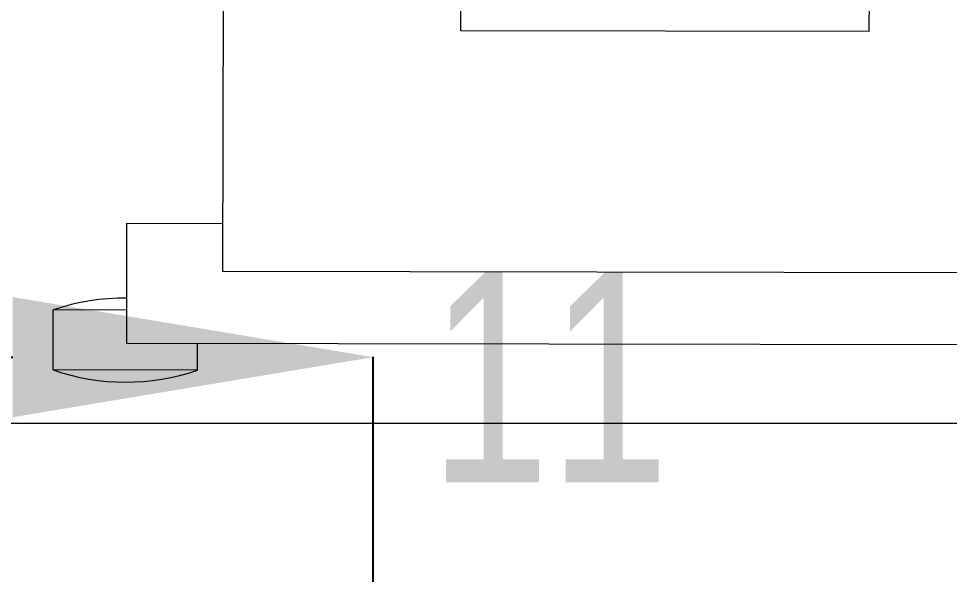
# Model space of a CAD drawing. Header units: inches. Extents: x -12418 to 57169, y -29325 to 19878.
# Drawn here: x 48152.5 to 48539.7, y -11908.9 to -11677.6 of the extents above; entities that cross this region are included whole.
import ezdxf

# ---------------------------------------------------------------- set-up
doc = ezdxf.new("R2010")
doc.units = ezdxf.units.IN
doc.header["$LTSCALE"] = 25
doc.header["$MEASUREMENT"] = 0
doc.header["$PDMODE"] = 3
doc.layers.get('0').update_dxf_attribs({"color": 8})
doc.layers.get('Defpoints').update_dxf_attribs({"color": 8})
for name, color, linetype, lineweight in [('00-Ground Floor$0$72_EGR_EQP_TAG', 142, 'Continuous', 5), ('00-Ground Floor$0$LOADING', 253, 'Continuous', 5), ('E-DIM', 6, 'Continuous', 18)]:
    doc.layers.add(name, color=color, linetype=linetype, lineweight=lineweight)
doc.styles.add('00-Ground Floor$0$X3G_ENTITY_257CFD', font='swisscl.ttf', dxfattribs={"height": 200})
doc.styles.get("Standard").update_dxf_attribs({"font": 'arial.ttf'})
doc.dimstyles.get("Standard").update_dxf_attribs({"dimtxt": 150, "dimasz": 150, "dimexe": 0.18, "dimexo": 0.0625, "dimgap": 1, "dimtad": 1, "dimdec": 0, "dimlfac": 0.1, "dimzin": 0, "dimdsep": 46, "dimtxsty": 'Standard', "dimcen": 0.09, "dimclrd": 256, "dimclrt": 7, "dimadec": 0, "dimazin": 0, "dimtfac": 1, "dimtdec": 0, "dimtofl": 0, "dimtmove": 0, "dimatfit": 3, "dimfxl": 1, "dimtolj": 1, "dimtzin": 0, "dimarcsym": 0})

# ---------------------------------------------------------------- blocks, each defined once
blk = doc.blocks.new('00-Ground Floor$0$workstation')
at = {"layer": '00-Ground Floor$0$LOADING'}
for p, q in [((2855.414, -990.761, 0), (2855.412, -991.872, 0)), ((2855.414, -990.761, 0), (2861.414, -990.771, 0)), ((2861.414, -990.771, 0), (2861.41, -993.271, 0)), ((2800.355, -991.781, 0), (2858.355, -991.877, 0)), ((2858.355, -991.877, 0), (2858.347, -996.877, 0)), ((2858.353, -993.266, 0), (2861.41, -993.271, 0)), ((2804.35, -994.788, 0), (2854.35, -994.87, 0)), ((2854.35, -994.87, 0), (2854.249, -1055.87, 0)), ((2858.347, -996.877, 0), (2854.347, -996.87, 0)), ((2827.457, -1004.855, 0), (2827.383, -1049.855, 0)), ((2827.457, -1004.855, 0), (2844.457, -1004.883, 0)), ((2844.457, -1004.883, 0), (2844.383, -1049.883, 0))]:
    blk.add_line(p, q, dxfattribs=at)
for centre, start, end in [((2858.4, -999.516, 0), 70.9805, 108.8298), ((2858.425, -984.516, 0), 269.5485, 288.8298)]:
    blk.add_arc(centre, 9.25, start, end, dxfattribs=at)
blk = doc.blocks.new('00-Ground Floor')
at = {"layer": '00-Ground Floor$0$LOADING', "elevation": 0}
blk.add_lwpolyline([(47953.81, -11846.05), (47953.81, -12776.05), (48803.81, -12776.05), (48803.81, -11846.05), (47953.81, -11846.05)], dxfattribs=at)
at = {"layer": '00-Ground Floor$0$LOADING', "xscale": 10, "yscale": 10, "zscale": 10, "rotation": 180}
blk.add_blockref('00-Ground Floor$0$workstation', (76780.98, -21731.53, 0), dxfattribs=at)
at = {"layer": '00-Ground Floor$0$72_EGR_EQP_TAG', "insert": (48373.29, -11783.05, 0), "char_height": 87.473, "attachment_point": 2, "style": '00-Ground Floor$0$X3G_ENTITY_257CFD'}
blk.add_mtext('11', dxfattribs=at)
blk = doc.blocks.new('*D341')
at = {"layer": 'Defpoints', "color": 0, "transparency": 16777216}
for p in [(48300, -11818.5), (45900, -12300), (48300, -12300)]:
    blk.add_point(p, dxfattribs=at)
at = {"layer": 'E-DIM', "color": 0, "lineweight": -2, "transparency": 16777216}
for p, q in [((45900, -12299.94), (45900, -11818.32)), ((48300, -12299.94), (48300, -11818.32))]:
    blk.add_line(p, q, dxfattribs=at)
at = {"layer": 'E-DIM', "lineweight": -2, "transparency": 16777216}
blk.add_line((46050, -11818.5), (48150, -11818.5), dxfattribs=at)
at = {"layer": 'E-DIM', "transparency": 16777216}
for points in [[(46050, -11793.5), (46050, -11843.5), (45900, -11818.5)], [(48150, -11793.5), (48150, -11843.5), (48300, -11818.5)]]:
    blk.add_solid(points, dxfattribs=at)
at = {"layer": 'E-DIM', "color": 7, "transparency": 16777216, "insert": (47100, -11740.91), "char_height": 150, "attachment_point": 5}
blk.add_mtext('\\A1;240', dxfattribs=at)

msp = doc.modelspace()

# ---------------------------------------------------------------- block references
msp.add_blockref('00-Ground Floor', (0, 0))

# ---------------------------------------------------------------- dimensions: what is measured, and where the dimension line sits
at = {"layer": 'E-DIM'}
dim = msp.add_linear_dim(base=(48300, -11818.5), p1=(45900, -12300), p2=(48300, -12300), dimstyle='Standard', dxfattribs=at)
dim.commit()
dim.dimension.update_dxf_attribs({"geometry": '*D341', "text_midpoint": (47100, -11740.91)})

doc.saveas('drawing.dxf')
